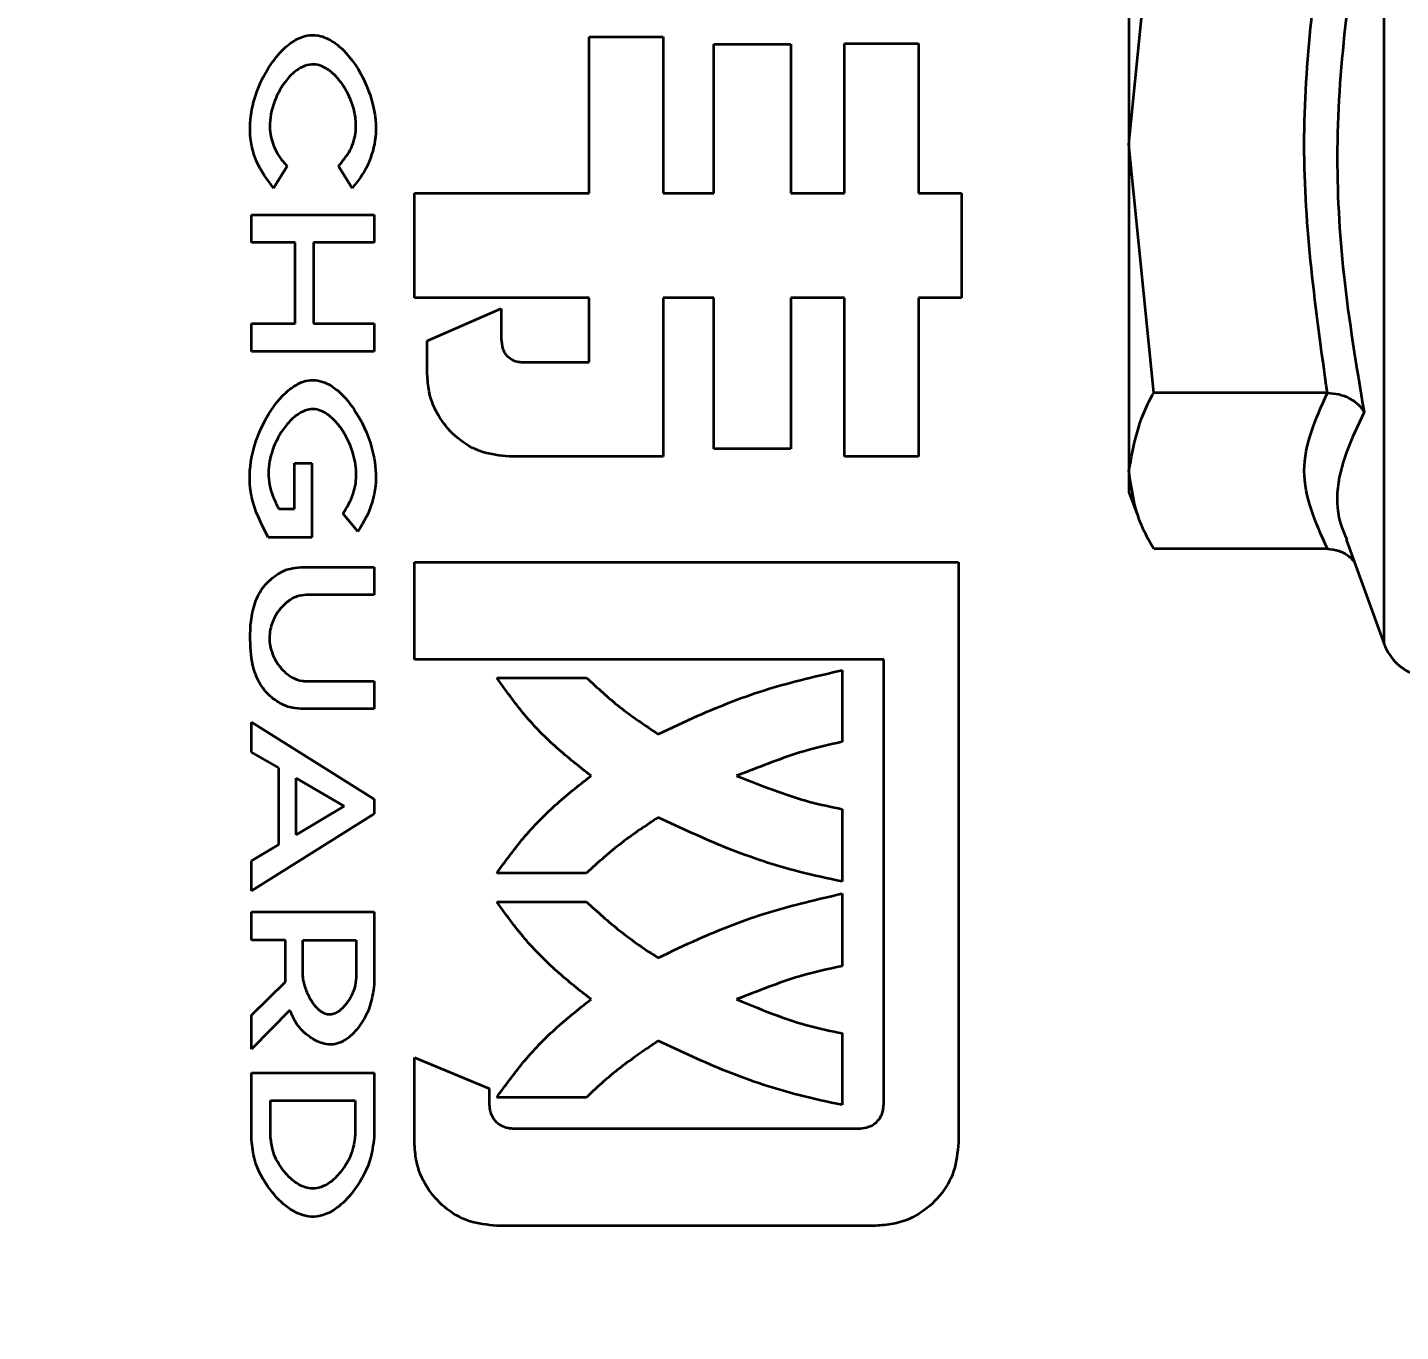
# Model space of a CAD drawing. Header units: millimetres. Extents: x 0 to 420, y 0 to 297.
# Drawn here: x 331.4254 to 331.5814, y 158.9092 to 159.0573 of the extents above; entities that cross this region are included whole.
import ezdxf

# ---------------------------------------------------------------- set-up
doc = ezdxf.new("R2010")
doc.units = ezdxf.units.MM
doc.layers.add('尺寸线层', color=150, linetype='Continuous')
doc.styles.add('SLDTEXTSTYLE2', font='TXT', dxfattribs={"width": 0.7})
doc.dimstyles.new('SLDDIMSTYLE0', dxfattribs={"dimtxt": 3.5, "dimasz": 3.302, "dimexe": 0, "dimexo": 0.0625, "dimgap": 0.875, "dimtad": 1, "dimdec": 1, "dimlfac": 100, "dimrnd": 1e-09, "dimzin": 12, "dimdsep": 46, "dimtxsty": 'SLDTEXTSTYLE2', "dimsah": 1, "dimcen": 0.09, "dimadec": 0, "dimazin": 3, "dimtfac": 1, "dimtdec": 3, "dimtofl": 0, "dimtmove": 0, "dimatfit": 3, "dimfxl": 0, "dimfrac": 2, "dimtolj": 1, "dimtzin": 12, "dimarcsym": 0})

# ---------------------------------------------------------------- blocks, each defined once
blk = doc.blocks.new('_D')
at = {"layer": '尺寸线层'}
for p, q in [((291.9430704990633, 202.6412401847514), (364.6875843856807, 202.6412401847514)), ((363.6875843856807, 202.6412401847514), (363.6875843856807, 128.5801564336398)), ((326.1166692680779, 128.5801564336398), (364.6875843856807, 128.5801564336398))]:
    blk.add_line(p, q, dxfattribs=at)
for points in [[(363.6875843856807, 202.6412401847514), (363.1795843856808, 199.3392401847514), (364.1955843856807, 199.3392401847514)], [(363.6875843856807, 128.5801564336398), (364.1955843856807, 131.8821564336398), (363.1795843856808, 131.8821564336398)]]:
    blk.add_solid(points, dxfattribs=at)
at = {"layer": '尺寸线层', "insert": (359.1758470636482, 158.5376325069208), "char_height": 3.5, "attachment_point": 1, "rotation": 90.00000000000041, "style": 'SLDTEXTSTYLE2'}
blk.add_mtext('7406.11', dxfattribs=at)
blk = doc.blocks.new('_D_1')
at = {"layer": '尺寸线层'}
for p, q in [((326.4670438833676, 174.1922401847508), (355.2967564392947, 174.1922401847508)), ((354.2967564392947, 174.1922401847508), (354.2967564392947, 152.1922401847575)), ((325.3788736551908, 152.1922401847575), (355.2967564392947, 152.1922401847575))]:
    blk.add_line(p, q, dxfattribs=at)
for points in [[(354.2967564392947, 174.1922401847508), (353.7887564392947, 170.8902401847508), (354.8047564392947, 170.8902401847508)], [(354.2967564392947, 152.1922401847575), (354.8047564392947, 155.4942401847574), (353.7887564392947, 155.4942401847574)]]:
    blk.add_solid(points, dxfattribs=at)
at = {"layer": '尺寸线层', "insert": (349.785019117262, 160.8345077378889), "char_height": 3.5, "attachment_point": 1, "rotation": 90.00000000000041, "style": 'SLDTEXTSTYLE2'}
blk.add_mtext('2200', dxfattribs=at)

msp = doc.modelspace()

# ---------------------------------------------------------------- linework, layer by layer
at = {"color": 7, "linetype": 'Continuous', "lineweight": 35}
for p, q in [((331.5505859351068, 159.0915794726858), (331.5505859351068, 159.0439904357544)), ((331.5795859351068, 158.9872324336956), (331.5795859351068, 159.075137628972)), ((331.5505859351068, 159.0439904357544), (331.5534012546666, 159.0722129293399)), ((331.489265710854, 159.0562193105176), (331.4976685108541, 159.0562193105176)), ((331.489265710854, 159.0384705105176), (331.489265710854, 159.0562193105176)), ((331.489265710854, 159.0562193105176), (331.4976685108541, 159.0562193105176)), ((331.489265710854, 159.0384705105176), (331.489265710854, 159.0562193105176)), ((331.4976685108541, 159.0562193105176), (331.4976685108541, 159.0384705105176)), ((331.4976685108541, 159.0562193105176), (331.4976685108541, 159.0384705105176)), ((331.518266110854, 159.0554473105176), (331.5266685108541, 159.0554473105176)), ((331.518266110854, 159.0384705105176), (331.518266110854, 159.0554473105176)), ((331.518266110854, 159.0554473105176), (331.5266685108541, 159.0554473105176)), ((331.518266110854, 159.0384705105176), (331.518266110854, 159.0554473105176)), ((331.5266685108541, 159.0554473105176), (331.5266685108541, 159.0384705105176)), ((331.5266685108541, 159.0554473105176), (331.5266685108541, 159.0384705105176)), ((331.503422710854, 159.0553619105176), (331.512168510854, 159.0553619105176)), ((331.503422710854, 159.0384705105176), (331.503422710854, 159.0553619105176)), ((331.503422710854, 159.0553619105176), (331.5121685108541, 159.0553619105176)), ((331.503422710854, 159.0384705105176), (331.503422710854, 159.0553619105176)), ((331.512168510854, 159.0553619105176), (331.512168510854, 159.0384705105176)), ((331.5121685108541, 159.0553619105176), (331.5121685108541, 159.0384705105176)), ((331.5534012546666, 159.0157679421689), (331.5505859351068, 159.0439904357544)), ((331.5505859351068, 159.0439904357544), (331.5505859351068, 159.0069119919292)), ((331.4549355108541, 159.0415265105176), (331.4533929108541, 159.0390315105176)), ((331.4549355108541, 159.0415265105176), (331.4533929108541, 159.0390315105176)), ((331.462299710854, 159.0390315105176), (331.4607541108541, 159.0415265105176)), ((331.462299710854, 159.0390315105176), (331.4607541108541, 159.0415265105176)), ((331.469392910854, 159.0384705105176), (331.489265710854, 159.0384705105176)), ((331.469392910854, 159.0265523105176), (331.469392910854, 159.0384705105176)), ((331.469392910854, 159.0384705105176), (331.489265710854, 159.0384705105176)), ((331.469392910854, 159.0265523105176), (331.469392910854, 159.0384705105176)), ((331.4976685108541, 159.0384705105176), (331.503422710854, 159.0384705105176)), ((331.4976685108541, 159.0384705105176), (331.503422710854, 159.0384705105176)), ((331.512168510854, 159.0384705105176), (331.518266110854, 159.0384705105176)), ((331.5121685108541, 159.0384705105176), (331.518266110854, 159.0384705105176)), ((331.5266685108541, 159.0384705105176), (331.5315561108541, 159.0384705105176)), ((331.5266685108541, 159.0384705105176), (331.5315561108541, 159.0384705105176)), ((331.5315561108541, 159.0384705105176), (331.5315561108541, 159.0265523105176)), ((331.5315561108541, 159.0384705105176), (331.5315561108541, 159.0265523105176)), ((331.450878910854, 159.0360089105176), (331.464833910854, 159.0360089105176)), ((331.450878910854, 159.0328575105176), (331.450878910854, 159.0360089105176)), ((331.450878910854, 159.0360089105176), (331.4648339108541, 159.0360089105176)), ((331.450878910854, 159.0328575105176), (331.450878910854, 159.0360089105176)), ((331.464833910854, 159.0360089105176), (331.464833910854, 159.0328575105176)), ((331.4648339108541, 159.0360089105176), (331.4648339108541, 159.0328575105176)), ((331.4558469108541, 159.0328575105176), (331.450878910854, 159.0328575105176)), ((331.4558469108541, 159.0328575105176), (331.450878910854, 159.0328575105176)), ((331.4558469108541, 159.0236397105176), (331.4558469108541, 159.0328575105176)), ((331.4558469108541, 159.0236397105176), (331.4558469108541, 159.0328575105176)), ((331.457904910854, 159.0328575105176), (331.457904910854, 159.0236397105176)), ((331.464833910854, 159.0328575105176), (331.457904910854, 159.0328575105176)), ((331.457904910854, 159.0328575105176), (331.457904910854, 159.0236397105176)), ((331.4648339108541, 159.0328575105176), (331.457904910854, 159.0328575105176)), ((331.489265710854, 159.0265523105176), (331.469392910854, 159.0265523105176)), ((331.4892657108541, 159.0265523105176), (331.469392910854, 159.0265523105176)), ((331.489265710854, 159.0192641105176), (331.489265710854, 159.0265523105176)), ((331.489265710854, 159.0192641105176), (331.4892657108541, 159.0265523105176)), ((331.4976685108541, 159.0265523105176), (331.4976685108541, 159.0085463105176)), ((331.503422710854, 159.0265523105176), (331.4976685108541, 159.0265523105176)), ((331.4976685108541, 159.0265523105176), (331.4976685108541, 159.0085463105176)), ((331.503422710854, 159.0265523105176), (331.4976685108541, 159.0265523105176)), ((331.503422710854, 159.0094037105176), (331.503422710854, 159.0265523105176)), ((331.503422710854, 159.0094037105176), (331.503422710854, 159.0265523105176)), ((331.512168510854, 159.0265523105176), (331.5121685108541, 159.0094037105176)), ((331.518266110854, 159.0265523105176), (331.512168510854, 159.0265523105176)), ((331.5121685108541, 159.0265523105176), (331.5121685108541, 159.0094037105176)), ((331.518266110854, 159.0265523105176), (331.5121685108541, 159.0265523105176)), ((331.518266110854, 159.0085463105176), (331.518266110854, 159.0265523105176)), ((331.518266110854, 159.0085463105176), (331.518266110854, 159.0265523105176)), ((331.5266685108541, 159.0265523105176), (331.5266685108541, 159.0085463105176)), ((331.5315561108541, 159.0265523105176), (331.5266685108541, 159.0265523105176)), ((331.5266685108541, 159.0265523105176), (331.5266685108541, 159.0085463105176)), ((331.5315561108541, 159.0265523105176), (331.5266685108541, 159.0265523105176)), ((331.470850510854, 159.0216653105176), (331.4792533108541, 159.0253521105176)), ((331.4708505108541, 159.0216653105176), (331.4792533108541, 159.0253521105176)), ((331.4792533108541, 159.0253521105176), (331.4792533108541, 159.0219225105176)), ((331.4792533108541, 159.0253521105176), (331.4792533108541, 159.0219225105176)), ((331.450878910854, 159.0236397105176), (331.4558469108541, 159.0236397105176)), ((331.450878910854, 159.0204887105176), (331.450878910854, 159.0236397105176)), ((331.450878910854, 159.0236397105176), (331.4558469108541, 159.0236397105176)), ((331.450878910854, 159.0204887105176), (331.450878910854, 159.0236397105176)), ((331.457904910854, 159.0236397105176), (331.464833910854, 159.0236397105176)), ((331.457904910854, 159.0236397105176), (331.4648339108541, 159.0236397105176)), ((331.464833910854, 159.0236397105176), (331.464833910854, 159.0204887105176)), ((331.4648339108541, 159.0236397105176), (331.4648339108541, 159.0204887105176)), ((331.470850510854, 159.0178921105176), (331.470850510854, 159.0216653105176)), ((331.4708505108541, 159.0178921105176), (331.4708505108541, 159.0216653105176)), ((331.464833910854, 159.0204887105176), (331.450878910854, 159.0204887105176)), ((331.4648339108541, 159.0204887105176), (331.450878910854, 159.0204887105176)), ((331.481653910854, 159.0192641105176), (331.489265710854, 159.0192641105176)), ((331.481653910854, 159.0192641105176), (331.489265710854, 159.0192641105176)), ((331.5731320102727, 159.0157679421689), (331.5534012546666, 159.0157679421689)), ((331.5121685108541, 159.0094037105176), (331.503422710854, 159.0094037105176)), ((331.5121685108541, 159.0094037105176), (331.503422710854, 159.0094037105176)), ((331.455746710854, 159.0078003105176), (331.457747110854, 159.0078003105176)), ((331.455746710854, 159.0025999105176), (331.455746710854, 159.0078003105176)), ((331.4557467108541, 159.0078003105176), (331.4577471108541, 159.0078003105176)), ((331.4557467108541, 159.0025999105176), (331.4557467108541, 159.0078003105176)), ((331.457747110854, 159.0078003105176), (331.457747110854, 158.9993433105176)), ((331.4577471108541, 159.0078003105176), (331.4577471108541, 158.9993433105176)), ((331.4976685108541, 159.0085463105176), (331.480196310854, 159.0085463105176)), ((331.4976685108541, 159.0085463105176), (331.480196310854, 159.0085463105176)), ((331.5266685108541, 159.0085463105176), (331.518266110854, 159.0085463105176)), ((331.5266685108541, 159.0085463105176), (331.518266110854, 159.0085463105176)), ((331.5505859351068, 159.0069119919292), (331.5505859351068, 159.0045010288607)), ((331.5505859351068, 159.0045010288607), (331.5515079108911, 159.0019679212123)), ((331.453966510854, 159.0025999105176), (331.455746710854, 159.0025999105176)), ((331.453966510854, 159.0025999105176), (331.4557467108541, 159.0025999105176)), ((331.4629531108541, 159.0000255105176), (331.461290510854, 159.0020485105176)), ((331.4629531108541, 159.0000255105176), (331.461290510854, 159.0020485105176)), ((331.457747110854, 158.9993433105176), (331.4527793108541, 158.9993433105176)), ((331.4577471108541, 158.9993433105176), (331.4527793108541, 158.9993433105176)), ((331.5731320102727, 158.9980560416896), (331.5534012546666, 158.9980560416896)), ((331.5752663244056, 158.9991004665582), (331.5795859351068, 158.9872324336956)), ((331.469392910854, 158.9854819105176), (331.469392910854, 158.9965427105176)), ((331.469392910854, 158.9965427105176), (331.531212710854, 158.9965427105176)), ((331.469392910854, 158.9854819105176), (331.469392910854, 158.9965427105176)), ((331.469392910854, 158.9965427105176), (331.531212710854, 158.9965427105176)), ((331.531212710854, 158.9965427105176), (331.531212710854, 158.9306069105176)), ((331.531212710854, 158.9965427105176), (331.531212710854, 158.9306069105176)), ((331.456480310854, 158.9959775105176), (331.464833910854, 158.9959775105176)), ((331.4564803108541, 158.9959775105176), (331.4648339108541, 158.9959775105176)), ((331.464833910854, 158.9959775105176), (331.464833910854, 158.9928263105176)), ((331.4648339108541, 158.9959775105176), (331.4648339108541, 158.9928263105176)), ((331.464833910854, 158.9928263105176), (331.457073910854, 158.9928263105176)), ((331.4648339108541, 158.9928263105176), (331.457073910854, 158.9928263105176)), ((331.5227243108541, 158.9854819105176), (331.469392910854, 158.9854819105176)), ((331.5227243108541, 158.9854819105176), (331.469392910854, 158.9854819105176)), ((331.5227243108541, 158.9349795105176), (331.5227243108541, 158.9854819105176)), ((331.5227243108541, 158.9349795105176), (331.5227243108541, 158.9854819105176)), ((331.518008910854, 158.9842817105176), (331.518008910854, 158.9761361105176)), ((331.518008910854, 158.9842817105176), (331.5180089108541, 158.9761361105176)), ((331.457073910854, 158.9830309105176), (331.464833910854, 158.9830309105176)), ((331.457073910854, 158.9830309105176), (331.4648339108541, 158.9830309105176)), ((331.464833910854, 158.9830309105176), (331.464833910854, 158.9798797105176)), ((331.4648339108541, 158.9830309105176), (331.4648339108541, 158.9798797105176)), ((331.478738710854, 158.9834243105176), (331.4889421108541, 158.9834243105176)), ((331.478738710854, 158.9834243105176), (331.4889421108541, 158.9834243105176)), ((331.464833910854, 158.9798797105176), (331.4564803108541, 158.9798797105176)), ((331.4648339108541, 158.9798797105176), (331.4564803108541, 158.9798797105176)), ((331.450878910854, 158.9783793105176), (331.464833910854, 158.9696339105176)), ((331.450878910854, 158.9749655105176), (331.450878910854, 158.9783793105176)), ((331.450878910854, 158.9783793105176), (331.4648339108541, 158.9696339105176)), ((331.450878910854, 158.9749655105176), (331.450878910854, 158.9783793105176)), ((331.453966510854, 158.9731789105176), (331.450878910854, 158.9749655105176)), ((331.4539665108541, 158.9731789105176), (331.450878910854, 158.9749655105176)), ((331.453966510854, 158.9644595105176), (331.453966510854, 158.9731789105176)), ((331.453966510854, 158.9644595105176), (331.4539665108541, 158.9731789105176)), ((331.455947110854, 158.9720243105176), (331.4614081108541, 158.9688181105176)), ((331.455947110854, 158.9655881105178), (331.455947110854, 158.9720243105176)), ((331.455947110854, 158.9720243105176), (331.4614081108541, 158.9688181105176)), ((331.455947110854, 158.9655881105178), (331.455947110854, 158.9720243105176)), ((331.464833910854, 158.9696339105176), (331.464833910854, 158.9679783105176)), ((331.4648339108541, 158.9696339105176), (331.4648339108541, 158.9679783105176)), ((331.4614081108541, 158.9688181105176), (331.455947110854, 158.9655881105178)), ((331.4614081108541, 158.9688181105176), (331.455947110854, 158.9655881105178)), ((331.518008910854, 158.9685051105176), (331.518008910854, 158.9602739105176)), ((331.518008910854, 158.9685051105176), (331.518008910854, 158.9602739105176)), ((331.464833910854, 158.9679783105176), (331.450878910854, 158.9592327105176)), ((331.4648339108541, 158.9679783105176), (331.450878910854, 158.9592327105176)), ((331.450878910854, 158.9626203105176), (331.453966510854, 158.9644595105176)), ((331.450878910854, 158.9626203105176), (331.453966510854, 158.9644595105176)), ((331.450878910854, 158.9592327105176), (331.450878910854, 158.9626203105176)), ((331.450878910854, 158.9592327105176), (331.450878910854, 158.9626203105176)), ((331.4889421108541, 158.9612167105176), (331.478738710854, 158.9612167105176)), ((331.4889421108541, 158.9612167105176), (331.478738710854, 158.9612167105176)), ((331.518008910854, 158.9589019105176), (331.518008910854, 158.9506707105176)), ((331.518008910854, 158.9589019105176), (331.518008910854, 158.9506707105176)), ((331.478738710854, 158.9579589105176), (331.4889421108541, 158.9579589105176)), ((331.478738710854, 158.9579589105176), (331.4889421108541, 158.9579589105176)), ((331.450878910854, 158.9568405105176), (331.464833910854, 158.9568405105176)), ((331.450878910854, 158.9536107105176), (331.450878910854, 158.9568405105176)), ((331.450878910854, 158.9568405105176), (331.4648339108541, 158.9568405105176)), ((331.450878910854, 158.9536107105176), (331.450878910854, 158.9568405105176)), ((331.464833910854, 158.9568405105176), (331.4648339108541, 158.9488559105176)), ((331.4648339108541, 158.9568405105176), (331.4648339108541, 158.9488559105176)), ((331.4547371108541, 158.9536107105176), (331.450878910854, 158.9536107105176)), ((331.4547371108541, 158.9536107105176), (331.450878910854, 158.9536107105176)), ((331.4547371108541, 158.9497745105176), (331.4547371108541, 158.9536107105176)), ((331.4547371108541, 158.9497745105176), (331.4547371108541, 158.9536107105176)), ((331.456697710854, 158.9536107105176), (331.4627753108541, 158.9536107105176)), ((331.456697710854, 158.9499083105176), (331.4566977108541, 158.9536107105176)), ((331.4566977108541, 158.9536107105176), (331.4627753108541, 158.9536107105176)), ((331.4566977108541, 158.9499083105176), (331.4566977108541, 158.9536107105176)), ((331.4627753108541, 158.9536107105176), (331.4627753108541, 158.9493549105176)), ((331.4627753108541, 158.9536107105176), (331.4627753108541, 158.9493549105176)), ((331.450878910854, 158.9451013105176), (331.4547573108541, 158.9488823105176)), ((331.450878910854, 158.9451013105176), (331.4547573108541, 158.9488823105176)), ((331.4552331108541, 158.9456785105176), (331.450878910854, 158.9412149105176)), ((331.4552331108541, 158.9456785105176), (331.450878910854, 158.9412149105176)), ((331.450878910854, 158.9412149105176), (331.450878910854, 158.9451013105176)), ((331.450878910854, 158.9412149105176), (331.450878910854, 158.9451013105176)), ((331.518008910854, 158.9430395105176), (331.518008910854, 158.9348939105176)), ((331.518008910854, 158.9430395105176), (331.5180089108541, 158.9348939105176)), ((331.469392910854, 158.9402957105176), (331.4778813108541, 158.9367805105176)), ((331.469392910854, 158.9306069105176), (331.469392910854, 158.9402957105176)), ((331.469392910854, 158.9402957105176), (331.4778813108541, 158.9367805105176)), ((331.469392910854, 158.9306069105176), (331.469392910854, 158.9402957105176)), ((331.450878910854, 158.9385579105176), (331.464833910854, 158.9385579105176)), ((331.450878910854, 158.9309167105176), (331.450878910854, 158.9385579105176)), ((331.450878910854, 158.9385579105176), (331.4648339108541, 158.9385579105176)), ((331.450878910854, 158.9309167105176), (331.450878910854, 158.9385579105176)), ((331.464833910854, 158.9385579105176), (331.464833910854, 158.9315205105176)), ((331.4648339108541, 158.9385579105176), (331.464833910854, 158.9315205105176)), ((331.453054510854, 158.9312057105176), (331.453054510854, 158.9354065105175)), ((331.453054510854, 158.9354065105176), (331.462654910854, 158.9354065105176)), ((331.453054510854, 158.9354065105176), (331.462654910854, 158.9354065105176)), ((331.453054510854, 158.9312057105176), (331.453054510854, 158.9354065105175)), ((331.462654910854, 158.9354065105176), (331.462654910854, 158.9315205105176)), ((331.462654910854, 158.9354065105176), (331.462654910854, 158.9315205105176)), ((331.4778813108541, 158.9367805105176), (331.4778813108541, 158.9349795105176)), ((331.4778813108541, 158.9367805105176), (331.4778813108541, 158.9349795105176)), ((331.4889421108541, 158.9357513105176), (331.4787387108541, 158.9357513105176)), ((331.4889421108541, 158.9357513105176), (331.4787387108541, 158.9357513105176)), ((331.4805391108541, 158.9322361105176), (331.520066510854, 158.9322361105176)), ((331.4805391108541, 158.9322361105176), (331.520066510854, 158.9322361105176)), ((331.521781310854, 158.9211755105176), (331.478738710854, 158.9211755105176)), ((331.5217813108541, 158.9211755105176), (331.478738710854, 158.9211755105176))]:
    msp.add_line(p, q, dxfattribs=at)
msp.add_arc((331.5849149334842, 158.9891720304834), 0.00567100162274503, 199.9999999997997, 253.5094706710848, dxfattribs=at)
for points, knots in [([(331.5772991659341, 159.0732101828303), (331.5758258069259, 159.0633125246103), (331.57365274196, 159.0487144163386), (331.574775989727, 159.0286721680047), (331.576429871457, 159.0187842719627), (331.577299165934, 159.0135871086698)], [0, 0, 0, 0, 0.4997293364169414, 0.7370534319681072, 0.9999999999999999, 0.9999999999999999, 0.9999999999999999, 0.9999999999999999]), ([(331.4533929108541, 159.0390315105176), (331.4526630858105, 159.0400027978411), (331.4512155693204, 159.041929224496), (331.4505148244489, 159.0454569725171), (331.4510697822416, 159.0493453409737), (331.4525703213398, 159.0526151461091), (331.4545447885172, 159.054971037604), (331.4560769795382, 159.0560530900563), (331.4574951280823, 159.0564797332434), (331.458862384482, 159.0563545474463), (331.4604761794187, 159.0555558661192), (331.4625062915996, 159.0535576965193), (331.4643705856988, 159.0501705114667), (331.4652717331963, 159.0460964530913), (331.4645697942618, 159.0423807468844), (331.4633402234869, 159.0402250725983), (331.4624608914941, 159.0392163992869), (331.462299710854, 159.0390315105176)], [0, 0, 0, 0, 0.08518978860244122, 0.1689632671201773, 0.2461856508007248, 0.3609458850638873, 0.4182105197330414, 0.462463165058709, 0.4917445817224922, 0.5212139083395148, 0.5573808196271424, 0.6170712424500766, 0.7200168107625532, 0.8276822452463616, 0.9052048858846544, 0.9826241541310099, 1, 1, 1, 1]), ([(331.4533929108541, 159.0390315105176), (331.4526630858105, 159.0400027978411), (331.4512155693204, 159.041929224496), (331.450514824449, 159.0454569725171), (331.4510697822417, 159.0493453409737), (331.4525703213398, 159.0526151461091), (331.4545447885172, 159.054971037604), (331.4560769795382, 159.0560530900563), (331.4574951280824, 159.0564797332434), (331.4588623844821, 159.0563545474463), (331.4604761794187, 159.0555558661192), (331.4625062915997, 159.0535576965193), (331.4643705856988, 159.0501705114667), (331.4652717331963, 159.0460964530913), (331.4645697942618, 159.0423807468844), (331.4633402234869, 159.0402250725983), (331.4624608914942, 159.0392163992869), (331.462299710854, 159.0390315105176)], [0, 0, 0, 0, 0.08518978860244122, 0.1689632671201773, 0.2461856508007248, 0.3609458850638873, 0.4182105197330414, 0.462463165058709, 0.4917445817224922, 0.5212139083395148, 0.5573808196271424, 0.6170712424500766, 0.7200168107625532, 0.8276822452463616, 0.9052048858846544, 0.9826241541310099, 1, 1, 1, 1]), ([(331.4607541108541, 159.0415265105176), (331.4612511383158, 159.0421115883619), (331.4622391266623, 159.0432746027552), (331.4628461511971, 159.0454853770466), (331.4626563635489, 159.0479637284956), (331.4617020678484, 159.0502393449666), (331.4603751020777, 159.0519331247971), (331.4591869355065, 159.0527834108315), (331.458176354475, 159.0531237534744), (331.4571514321473, 159.0530511050699), (331.4559860720614, 159.052485494005), (331.4545934911603, 159.0511358893567), (331.4533427463018, 159.048895473609), (331.4527813461897, 159.0462298665553), (331.4532696850868, 159.0438298467523), (331.4541195309078, 159.0423726336754), (331.4547734937772, 159.0416945126864), (331.4549355108541, 159.0415265105176)], [0, 0, 0, 0, 0.07983603455676537, 0.1586976129871646, 0.2329475402736023, 0.3375535744635731, 0.4127504174301032, 0.4560240196310851, 0.4891905923527763, 0.5226238889576439, 0.5610303023306491, 0.6227929296871184, 0.7232025552621749, 0.8267116608533243, 0.9011325760988754, 0.9755059319642122, 1, 1, 1, 1]), ([(331.4607541108541, 159.0415265105176), (331.4612511383158, 159.0421115883619), (331.4622391266624, 159.0432746027552), (331.4628461511971, 159.0454853770466), (331.462656363549, 159.0479637284956), (331.4617020678485, 159.0502393449666), (331.4603751020778, 159.0519331247971), (331.4591869355065, 159.0527834108315), (331.458176354475, 159.0531237534744), (331.4571514321473, 159.0530511050699), (331.4559860720614, 159.052485494005), (331.4545934911603, 159.0511358893567), (331.4533427463018, 159.048895473609), (331.4527813461897, 159.0462298665553), (331.4532696850868, 159.0438298467523), (331.4541195309078, 159.0423726336754), (331.4547734937772, 159.0416945126864), (331.4549355108541, 159.0415265105176)], [0, 0, 0, 0, 0.07983603455676537, 0.1586976129871646, 0.2329475402736023, 0.3375535744635731, 0.4127504174301032, 0.4560240196310851, 0.4891905923527763, 0.5226238889576439, 0.5610303023306491, 0.6227929296871184, 0.7232025552621749, 0.8267116608533243, 0.9011325760988754, 0.9755059319642122, 1, 1, 1, 1]), ([(331.4792533108541, 159.0219225105176), (331.4792811797694, 159.0215553203181), (331.4793279595681, 159.0209389675329), (331.4797121642096, 159.0201431436784), (331.480292498928, 159.0196082446524), (331.480977538585, 159.0193149848988), (331.48145411327, 159.0192791386004), (331.481653910854, 159.0192641105176)], [0, 0, 0, 0, 0.272757818746289, 0.4578418527502932, 0.6443532759558563, 0.8508998516304026, 0.9999999999999999, 0.9999999999999999, 0.9999999999999999, 0.9999999999999999]), ([(331.4792533108541, 159.0219225105176), (331.4792811797695, 159.0215553203181), (331.4793279595682, 159.0209389675329), (331.4797121642096, 159.0201431436784), (331.4802924989281, 159.0196082446524), (331.480977538585, 159.0193149848988), (331.48145411327, 159.0192791386004), (331.481653910854, 159.0192641105176)], [0, 0, 0, 0, 0.272757818746289, 0.4578418527502932, 0.6443532759558563, 0.8508998516304026, 0.9999999999999999, 0.9999999999999999, 0.9999999999999999, 0.9999999999999999]), ([(331.4527793108541, 158.9993433105176), (331.451997363502, 159.0008661392342), (331.4506133367095, 159.0035615070729), (331.4506124282264, 159.0083423734047), (331.4520312676424, 159.0122554718308), (331.4539501753398, 159.0151084694917), (331.4556311330903, 159.0165622046946), (331.4569469949919, 159.0171765527287), (331.458158938567, 159.0172780692383), (331.4594505845785, 159.0169182601145), (331.4611469071151, 159.0157708131568), (331.4632528579294, 159.0130936301378), (331.4648350478315, 159.0093494789641), (331.4651761273448, 159.0051510778541), (331.4642889503357, 159.002126149436), (331.4632936839372, 159.0005610696793), (331.4629531108541, 159.0000255105176)], [0, 0, 0, 0, 0.1204323939250326, 0.2131622537596332, 0.3316835873558337, 0.4130046295253408, 0.4558651997254493, 0.4888720447298299, 0.5149021221623634, 0.540892439872972, 0.583062803658166, 0.6587059688891195, 0.7810157033688714, 0.8677244652131276, 0.9547362527538751, 0.9999999999999999, 0.9999999999999999, 0.9999999999999999, 0.9999999999999999]), ([(331.4527793108541, 158.9993433105176), (331.451997363502, 159.0008661392342), (331.4506133367095, 159.0035615070729), (331.4506124282265, 159.0083423734047), (331.4520312676424, 159.0122554718308), (331.4539501753398, 159.0151084694917), (331.4556311330903, 159.0165622046946), (331.4569469949919, 159.0171765527287), (331.458158938567, 159.0172780692383), (331.4594505845785, 159.0169182601145), (331.4611469071151, 159.0157708131568), (331.4632528579294, 159.0130936301377), (331.4648350478316, 159.0093494789641), (331.4651761273449, 159.0051510778541), (331.4642889503357, 159.002126149436), (331.4632936839373, 159.0005610696793), (331.4629531108541, 159.0000255105176)], [0, 0, 0, 0, 0.1204323939250326, 0.2131622537596332, 0.3316835873558337, 0.4130046295253408, 0.4558651997254493, 0.4888720447298299, 0.5149021221623634, 0.540892439872972, 0.583062803658166, 0.6587059688891195, 0.7810157033688714, 0.8677244652131276, 0.9547362527538751, 0.9999999999999999, 0.9999999999999999, 0.9999999999999999, 0.9999999999999999]), ([(331.480196310854, 159.0085463105176), (331.4791269414034, 159.0086479447175), (331.4769950983401, 159.0088505577283), (331.4742136675043, 159.0105042518524), (331.4721128188431, 159.0128909378396), (331.4710062044032, 159.0154961816422), (331.4708934554869, 159.0172312463623), (331.4708505108541, 159.0178921105176)], [0, 0, 0, 0, 0.2182784734508799, 0.4351493763134819, 0.6441625611381105, 0.8644660307417734, 1, 1, 1, 1]), ([(331.4801963108541, 159.0085463105176), (331.4791269414034, 159.0086479447175), (331.4769950983402, 159.0088505577283), (331.4742136675043, 159.0105042518524), (331.4721128188431, 159.0128909378396), (331.4710062044033, 159.0154961816422), (331.4708934554869, 159.0172312463623), (331.4708505108541, 159.0178921105176)], [0, 0, 0, 0, 0.2182784734508799, 0.4351493763134819, 0.6441625611381105, 0.8644660307417734, 1, 1, 1, 1]), ([(331.5505859351068, 159.0069119919292), (331.5511006436255, 159.0098010865563), (331.5516296323077, 159.0127703367322), (331.5533546864578, 159.0156891482231), (331.5534012546666, 159.0157679421689)], [0, 0, 0, 0, 0.9730047843267151, 1, 1, 1, 1]), ([(331.5731320102727, 158.9980560416896), (331.5718146051905, 159.0010125433965), (331.5691837721206, 159.0069166214715), (331.5718172579236, 159.0128204769371), (331.5731320102727, 159.0157679421689)], [0, 0, 0, 0, 0.5007558621848055, 0.9999999999999999, 0.9999999999999999, 0.9999999999999999, 0.9999999999999999]), ([(331.5731320102727, 159.0157679421689), (331.5735744676146, 159.0157354680177), (331.574457566906, 159.015670652956), (331.5756651664964, 159.0151935994858), (331.5766531886793, 159.0145048638913), (331.5771222449056, 159.0139106854392), (331.5772943435188, 159.0135959285457), (331.577299165934, 159.0135871086698)], [0, 0, 0, 0, 0.2361096501617042, 0.4712505478559994, 0.7322215684696474, 0.9924965184252063, 1, 1, 1, 1]), ([(331.461290510854, 159.0020485105176), (331.4617230328714, 159.0027779889314), (331.4625726630965, 159.0042109492991), (331.4629218352017, 159.0067192623129), (331.4624213963754, 159.0092509286518), (331.4614074315551, 159.0113594940034), (331.4601705034217, 159.0128712644138), (331.4591049289056, 159.0136458084916), (331.458114951697, 159.0139589424432), (331.4571571586118, 159.013884653805), (331.4560182339256, 159.0133385801933), (331.4545778160265, 159.0119591502936), (331.4533261851877, 159.0097622385621), (331.4526249462015, 159.0070158311665), (331.4529997705282, 159.0045554106424), (331.4536804836289, 159.0031784798185), (331.453966510854, 159.0025999105176)], [0, 0, 0, 0, 0.08987024710545306, 0.1765377835604909, 0.2630266077374105, 0.3624461885376855, 0.4231792231390347, 0.4700991987463231, 0.5009818845206321, 0.532067601141286, 0.5702200043308309, 0.6335217560712085, 0.742022984938376, 0.836258412158929, 0.9311978101065621, 1, 1, 1, 1]), ([(331.461290510854, 159.0020485105176), (331.4617230328714, 159.0027779889314), (331.4625726630965, 159.0042109492991), (331.4629218352017, 159.0067192623129), (331.4624213963755, 159.0092509286518), (331.4614074315551, 159.0113594940034), (331.4601705034217, 159.0128712644138), (331.4591049289056, 159.0136458084916), (331.458114951697, 159.0139589424432), (331.4571571586118, 159.013884653805), (331.4560182339256, 159.0133385801933), (331.4545778160265, 159.0119591502936), (331.4533261851877, 159.0097622385621), (331.4526249462015, 159.0070158311665), (331.4529997705283, 159.0045554106424), (331.4536804836289, 159.0031784798185), (331.453966510854, 159.0025999105176)], [0, 0, 0, 0, 0.08987024710545306, 0.1765377835604909, 0.2630266077374105, 0.3624461885376855, 0.4231792231390347, 0.4700991987463231, 0.5009818845206321, 0.532067601141286, 0.5702200043308309, 0.6335217560712085, 0.742022984938376, 0.836258412158929, 0.9311978101065621, 1, 1, 1, 1]), ([(331.5772991659341, 159.0135871086698), (331.5758774717515, 159.0105656673317), (331.5737785479601, 159.0061049505428), (331.5743801368287, 159.0011619177497), (331.5752243382923, 158.9993890680812), (331.5753476674336, 158.9991300729992)], [0, 0, 0, 0, 0.6419102916604147, 0.9476867807731049, 1, 1, 1, 1]), ([(331.5534012546666, 158.9980560416896), (331.552978763052, 158.9987963189703), (331.551309275863, 159.0017215449239), (331.5508952126836, 159.0046927213319), (331.5505859351068, 159.0069119919292)], [0, 0, 0, 0, 0.2530667006469159, 1, 1, 1, 1]), ([(331.5731320102727, 158.9980560416896), (331.5735721308851, 158.9980066345803), (331.5744505663051, 158.997908023078), (331.5755090917031, 158.9973437747165), (331.5759874684395, 158.9968119850538), (331.576175236049, 158.9966032523415)], [0, 0, 0, 0, 0.3788792396997473, 0.7562039465878274, 1, 1, 1, 1]), ([(331.4564803108541, 158.9798797105176), (331.4560583542038, 158.979920082435), (331.4550110226032, 158.9800202889013), (331.4534853574486, 158.980829144327), (331.4520724628572, 158.9821792428449), (331.4509861678798, 158.9843885021735), (331.4506420360096, 158.9875605568696), (331.4507898165163, 158.9907975875537), (331.4518753721306, 158.9934501464755), (331.4533692377196, 158.9949760887705), (331.4549984036292, 158.9958400122949), (331.4560718117285, 158.9959396080748), (331.456480310854, 158.9959775105176)], [0, 0, 0, 0, 0.05739582321522192, 0.1424612205183953, 0.2288932695545935, 0.3203052888769429, 0.4710613005024458, 0.6588671301255281, 0.7560943796536465, 0.8539639191162819, 0.9444241091799248, 1, 1, 1, 1]), ([(331.4564803108541, 158.9798797105176), (331.4560583542039, 158.979920082435), (331.4550110226032, 158.9800202889013), (331.4534853574487, 158.980829144327), (331.4520724628572, 158.9821792428449), (331.4509861678798, 158.9843885021735), (331.4506420360096, 158.9875605568696), (331.4507898165164, 158.9907975875537), (331.4518753721306, 158.9934501464755), (331.4533692377196, 158.9949760887705), (331.4549984036292, 158.9958400122949), (331.4560718117285, 158.9959396080748), (331.4564803108541, 158.9959775105176)], [0, 0, 0, 0, 0.05739582321522192, 0.1424612205183953, 0.2288932695545935, 0.3203052888769429, 0.4710613005024458, 0.6588671301255281, 0.7560943796536465, 0.8539639191162819, 0.9444241091799248, 1, 1, 1, 1]), ([(331.457073910854, 158.9928263105176), (331.4567217081803, 158.9927863368862), (331.4559329067361, 158.9926968109954), (331.4547425342458, 158.9919585614295), (331.4536806806441, 158.9907480398278), (331.4529513889116, 158.9890970775135), (331.4528498248017, 158.9873230578235), (331.4533912393813, 158.9856432299082), (331.4543120211287, 158.9843008538665), (331.4554576687661, 158.9834119413002), (331.4564096688199, 158.9830639420299), (331.4569221478866, 158.9830384574057), (331.457073910854, 158.9830309105176)], [0, 0, 0, 0, 0.07515546832484818, 0.1683199656990803, 0.2911242470485027, 0.415851642277303, 0.5478502326866165, 0.6614649340713399, 0.7880259665817312, 0.8903813688098243, 0.9675380911595405, 1, 1, 1, 1]), ([(331.457073910854, 158.9928263105176), (331.4567217081803, 158.9927863368862), (331.4559329067361, 158.9926968109954), (331.4547425342459, 158.9919585614295), (331.4536806806441, 158.9907480398278), (331.4529513889116, 158.9890970775135), (331.4528498248017, 158.9873230578235), (331.4533912393813, 158.9856432299082), (331.4543120211287, 158.9843008538665), (331.4554576687661, 158.9834119413002), (331.4564096688199, 158.9830639420299), (331.4569221478867, 158.9830384574057), (331.457073910854, 158.9830309105176)], [0, 0, 0, 0, 0.07515546832484818, 0.1683199656990803, 0.2911242470485027, 0.415851642277303, 0.5478502326866165, 0.6614649340713399, 0.7880259665817312, 0.8903813688098243, 0.9675380911595405, 1, 1, 1, 1]), ([(331.497087710854, 158.9769935105176), (331.4985908858782, 158.9777133644868), (331.5026652485586, 158.9796645319158), (331.5095926114647, 158.9823532369768), (331.5151918187013, 158.9836362145072), (331.518008910854, 158.9842817105176)], [0, 0, 0, 0, 0.225097787649426, 0.6101285683269949, 1, 1, 1, 1]), ([(331.4970877108541, 158.9769935105176), (331.4985908858782, 158.9777133644868), (331.5026652485586, 158.9796645319158), (331.5095926114647, 158.9823532369768), (331.5151918187013, 158.9836362145072), (331.518008910854, 158.9842817105176)], [0, 0, 0, 0, 0.225097787649426, 0.6101285683269949, 1, 1, 1, 1]), ([(331.4894567108541, 158.9722775105176), (331.4881442238072, 158.9733086978773), (331.4854620990633, 158.9754159743946), (331.4818035391013, 158.9791170350146), (331.4797657716386, 158.9819808907235), (331.478738710854, 158.9834243105176)], [0, 0, 0, 0, 0.3221677504354688, 0.6583639032407316, 1, 1, 1, 1]), ([(331.4894567108541, 158.9722775105176), (331.4881442238072, 158.9733086978773), (331.4854620990633, 158.9754159743946), (331.4818035391013, 158.9791170350146), (331.4797657716386, 158.9819808907235), (331.478738710854, 158.9834243105176)], [0, 0, 0, 0, 0.3221677504354688, 0.6583639032407316, 1, 1, 1, 1]), ([(331.4889421108541, 158.9834243105176), (331.4901695433784, 158.9822888693132), (331.4920557190067, 158.9805440552524), (331.4948572626134, 158.9785002236554), (331.4963438161022, 158.9774960265479), (331.497087710854, 158.9769935105176)], [0, 0, 0, 0, 0.4820994704674918, 0.7408344275888588, 1, 1, 1, 1]), ([(331.4889421108541, 158.9834243105176), (331.4901695433784, 158.9822888693132), (331.4920557190067, 158.9805440552524), (331.4948572626134, 158.9785002236554), (331.4963438161023, 158.9774960265479), (331.4970877108541, 158.9769935105176)], [0, 0, 0, 0, 0.4820994704674918, 0.7408344275888588, 1, 1, 1, 1]), ([(331.5180089108541, 158.9761361105176), (331.5163752092557, 158.9757724825203), (331.5135015807883, 158.9751328725906), (331.5095559916444, 158.973647634439), (331.5071887651549, 158.9727343833665), (331.506004510854, 158.9722775105176)], [0, 0, 0, 0, 0.3970210515979453, 0.6983472362367523, 1, 1, 1, 1]), ([(331.5180089108541, 158.9761361105176), (331.5163752092557, 158.9757724825203), (331.5135015807883, 158.9751328725906), (331.5095559916444, 158.973647634439), (331.507188765155, 158.9727343833665), (331.5060045108541, 158.9722775105176)], [0, 0, 0, 0, 0.3970210515979453, 0.6983472362367523, 1, 1, 1, 1]), ([(331.478738710854, 158.9612167105176), (331.4797188544014, 158.9625706886016), (331.4817157138465, 158.9653291661052), (331.4853398043348, 158.9690299434109), (331.4880786046434, 158.9711904097106), (331.4894567108541, 158.9722775105176)], [0, 0, 0, 0, 0.3238446325854256, 0.6597729639942176, 1, 1, 1, 1]), ([(331.478738710854, 158.9612167105176), (331.4797188544014, 158.9625706886016), (331.4817157138465, 158.9653291661052), (331.4853398043348, 158.9690299434109), (331.4880786046434, 158.9711904097106), (331.4894567108541, 158.9722775105176)], [0, 0, 0, 0, 0.3238446325854256, 0.6597729639942176, 1, 1, 1, 1]), ([(331.506004510854, 158.9722775105176), (331.5075569180553, 158.9716718976358), (331.5102856291956, 158.9706073943173), (331.5142726461681, 158.9692567374155), (331.5167604687038, 158.9687562604707), (331.518008910854, 158.9685051105176)], [0, 0, 0, 0, 0.3966682823764095, 0.6972353389085463, 0.9999999999999999, 0.9999999999999999, 0.9999999999999999, 0.9999999999999999]), ([(331.5060045108541, 158.9722775105176), (331.5075569180553, 158.9716718976358), (331.5102856291956, 158.9706073943173), (331.5142726461681, 158.9692567374155), (331.5167604687038, 158.9687562604707), (331.518008910854, 158.9685051105176)], [0, 0, 0, 0, 0.3966682823764095, 0.6972353389085463, 0.9999999999999999, 0.9999999999999999, 0.9999999999999999, 0.9999999999999999]), ([(331.4970877108541, 158.9675621105176), (331.4956979167439, 158.9666360783002), (331.4935687050437, 158.9652173655445), (331.4908994249834, 158.9630307078113), (331.4895951409275, 158.9618219249633), (331.4889421108541, 158.9612167105176)], [0, 0, 0, 0, 0.4841398756294354, 0.7417187050729517, 1, 1, 1, 1]), ([(331.4970877108541, 158.9675621105176), (331.4956979167439, 158.9666360783002), (331.4935687050437, 158.9652173655445), (331.4908994249834, 158.9630307078113), (331.4895951409275, 158.9618219249633), (331.4889421108541, 158.9612167105176)], [0, 0, 0, 0, 0.4841398756294354, 0.7417187050729517, 1, 1, 1, 1]), ([(331.518008910854, 158.9602739105176), (331.516376027792, 158.9606185667754), (331.511950560036, 158.9615526600924), (331.504896101685, 158.963897927542), (331.4996998279043, 158.9663363426183), (331.497087710854, 158.9675621105176)], [0, 0, 0, 0, 0.2252790701933881, 0.6105552102536893, 1, 1, 1, 1]), ([(331.518008910854, 158.9602739105176), (331.516376027792, 158.9606185667754), (331.511950560036, 158.9615526600924), (331.504896101685, 158.963897927542), (331.4996998279044, 158.9663363426183), (331.4970877108541, 158.9675621105176)], [0, 0, 0, 0, 0.2252790701933881, 0.6105552102536893, 1, 1, 1, 1]), ([(331.4970877108541, 158.9516135105176), (331.4985907506993, 158.9523336673145), (331.5026647581731, 158.9542856609239), (331.5095926521922, 158.9569731979508), (331.5151918316557, 158.9582563343454), (331.518008910854, 158.9589019105176)], [0, 0, 0, 0, 0.2250969641423358, 0.610128012990509, 0.9999999999999999, 0.9999999999999999, 0.9999999999999999, 0.9999999999999999]), ([(331.4970877108541, 158.9516135105176), (331.4985907506993, 158.9523336673145), (331.5026647581731, 158.9542856609239), (331.5095926521922, 158.9569731979508), (331.5151918316557, 158.9582563343454), (331.518008910854, 158.9589019105176)], [0, 0, 0, 0, 0.2250969641423358, 0.610128012990509, 0.9999999999999999, 0.9999999999999999, 0.9999999999999999, 0.9999999999999999]), ([(331.4894567108541, 158.9468983105176), (331.488144849355, 158.9479304387691), (331.4854718670036, 158.950033450865), (331.4818249554433, 158.9537114820751), (331.4797724564393, 158.9565362234057), (331.478738710854, 158.9579589105176)], [0, 0, 0, 0, 0.3235861448328529, 0.6593226913966547, 1, 1, 1, 1]), ([(331.4894567108541, 158.9468983105176), (331.488144849355, 158.9479304387691), (331.4854718670036, 158.950033450865), (331.4818249554434, 158.9537114820751), (331.4797724564393, 158.9565362234057), (331.478738710854, 158.9579589105176)], [0, 0, 0, 0, 0.3235861448328529, 0.6593226913966547, 1, 1, 1, 1]), ([(331.4889421108541, 158.9579589105176), (331.4901803191739, 158.956838478049), (331.4920773512733, 158.9551218877756), (331.4948483468824, 158.9530655639071), (331.4963405539069, 158.9520979836945), (331.4970877108541, 158.9516135105176)], [0, 0, 0, 0, 0.4841064872866842, 0.7416890447133657, 0.9999999999999999, 0.9999999999999999, 0.9999999999999999, 0.9999999999999999]), ([(331.4889421108541, 158.9579589105176), (331.4901803191739, 158.956838478049), (331.4920773512733, 158.9551218877756), (331.4948483468824, 158.9530655639071), (331.496340553907, 158.9520979836945), (331.4970877108541, 158.9516135105176)], [0, 0, 0, 0, 0.4841064872866842, 0.7416890447133657, 0.9999999999999999, 0.9999999999999999, 0.9999999999999999, 0.9999999999999999]), ([(331.4547573108541, 158.9488823105176), (331.4547528447159, 158.9489575812791), (331.4547439127404, 158.9491081177344), (331.4547371202549, 158.9494056243537), (331.4547371145939, 158.9496277639386), (331.4547371108541, 158.9497745105176)], [0, 0, 0, 0, 0.2534068477177052, 0.5067966340616807, 1, 1, 1, 1]), ([(331.4547573108541, 158.9488823105176), (331.454752844716, 158.9489575812791), (331.4547439127405, 158.9491081177344), (331.4547371202549, 158.9494056243537), (331.4547371145939, 158.9496277639386), (331.4547371108541, 158.9497745105176)], [0, 0, 0, 0, 0.2534068477177052, 0.5067966340616807, 1, 1, 1, 1]), ([(331.4627753108541, 158.9493549105176), (331.4627290566102, 158.9489485746799), (331.4626459381648, 158.9482183929625), (331.4622808634309, 158.9473942125293), (331.4619640139208, 158.9468305040907), (331.4616908915986, 158.9464293424144), (331.4613830960618, 158.9460537296665), (331.4609578672168, 158.9456355436489), (331.4604526798821, 158.9452902349572), (331.4599396579247, 158.9451491670125), (331.4596079014777, 158.9451530199309), (331.4592456932114, 158.9452239526715), (331.4588900737149, 158.9454038686696), (331.4584801934354, 158.9457206884126), (331.4581900543371, 158.9460238471363), (331.4579351546615, 158.946351388863), (331.457700391718, 158.9466932055007), (331.4574929988875, 158.9470528446354), (331.4573104822722, 158.947424969924), (331.4571442117924, 158.9478045726712), (331.4570021409551, 158.948194379384), (331.4568857984947, 158.9485921945362), (331.4567977403581, 158.9489582657015), (331.4567182738479, 158.9493964435358), (331.4567045883226, 158.9497371122412), (331.456697710854, 158.9499083105176)], [0, 0, 0, 0, 0.1049306247122032, 0.1885593557331308, 0.2302517852203569, 0.2719479155479076, 0.3136543810260641, 0.3553839199345901, 0.4258245905617744, 0.468882739766291, 0.4902726932932367, 0.5109552609153409, 0.5637458717689344, 0.5910033115528178, 0.6446633647344111, 0.6714023368679378, 0.6981378657437374, 0.7516535333220313, 0.7783847163439997, 0.8051154554997804, 0.8586131682588503, 0.8853444633842903, 0.9120767186613876, 0.9558153890167768, 1, 1, 1, 1]), ([(331.4627753108541, 158.9493549105176), (331.4627290566103, 158.9489485746799), (331.4626459381648, 158.9482183929625), (331.4622808634309, 158.9473942125293), (331.4619640139209, 158.9468305040907), (331.4616908915986, 158.9464293424144), (331.4613830960619, 158.9460537296665), (331.4609578672168, 158.9456355436489), (331.4604526798821, 158.9452902349572), (331.4599396579247, 158.9451491670125), (331.4596079014777, 158.9451530199309), (331.4592456932114, 158.9452239526715), (331.4588900737148, 158.9454038686696), (331.4584801934355, 158.9457206884126), (331.4581900543371, 158.9460238471363), (331.4579351546616, 158.946351388863), (331.4577003917181, 158.9466932055007), (331.4574929988875, 158.9470528446354), (331.4573104822722, 158.947424969924), (331.4571442117924, 158.9478045726712), (331.4570021409551, 158.948194379384), (331.4568857984947, 158.9485921945362), (331.4567977403582, 158.9489582657015), (331.4567182738478, 158.9493964435358), (331.4567045883227, 158.9497371122412), (331.4566977108541, 158.9499083105176)], [0, 0, 0, 0, 0.1049306247122036, 0.1885593557331315, 0.2302517852203577, 0.2719479155479085, 0.3136543810260652, 0.3553839199345914, 0.4258245905617759, 0.4688827397662927, 0.4902726932932385, 0.5109552609153428, 0.5637458717689364, 0.5910033115528199, 0.6446633647344476, 0.6714023368679367, 0.6981378657437364, 0.7516535333220306, 0.7783847163439991, 0.8051154554997798, 0.8586131682588498, 0.88534446338429, 0.9120767186613874, 0.9558153890167765, 1, 1, 1, 1]), ([(331.518008910854, 158.9506707105176), (331.5163727080121, 158.9503243127886), (331.5134974691858, 158.9497156008524), (331.5095437797992, 158.9482735812748), (331.5071849501443, 158.9473569994903), (331.506004510854, 158.9468983105176)], [0, 0, 0, 0, 0.3974811101889743, 0.6984788752380385, 1, 1, 1, 1]), ([(331.518008910854, 158.9506707105176), (331.5163727080121, 158.9503243127886), (331.5134974691858, 158.9497156008524), (331.5095437797992, 158.9482735812748), (331.5071849501443, 158.9473569994903), (331.506004510854, 158.9468983105176)], [0, 0, 0, 0, 0.3974811101889743, 0.6984788752380385, 1, 1, 1, 1]), ([(331.4648339108541, 158.9488559105176), (331.464746600277, 158.9480809358987), (331.4645380426174, 158.9462297639308), (331.463416194109, 158.9440644014784), (331.4620517559458, 158.9425791973045), (331.4609616805531, 158.9419173068979), (331.4598929744761, 158.941705957514), (331.4587296775611, 158.9418997805971), (331.4573446499356, 158.9426330161036), (331.4559828068729, 158.9439171714994), (331.4554669515249, 158.9451291242501), (331.4552331108541, 158.9456785105176)], [0, 0, 0, 0, 0.1479737860357199, 0.353463091603509, 0.4502058830876609, 0.5301426171732936, 0.5919074711631114, 0.6536295117332261, 0.7509390550856132, 0.8870990120405834, 0.9999999999999999, 0.9999999999999999, 0.9999999999999999, 0.9999999999999999]), ([(331.4648339108541, 158.9488559105176), (331.464746600277, 158.9480809358987), (331.4645380426174, 158.9462297639308), (331.4634161941091, 158.9440644014784), (331.4620517559458, 158.9425791973045), (331.4609616805531, 158.9419173068979), (331.4598929744761, 158.941705957514), (331.4587296775611, 158.9418997805971), (331.4573446499356, 158.9426330161035), (331.455982806873, 158.9439171714994), (331.4554669515249, 158.9451291242501), (331.4552331108541, 158.9456785105176)], [0, 0, 0, 0, 0.1479737860357199, 0.353463091603509, 0.4502058830876609, 0.5301426171732936, 0.5919074711631114, 0.6536295117332261, 0.7509390550856132, 0.8870990120405834, 0.9999999999999999, 0.9999999999999999, 0.9999999999999999, 0.9999999999999999]), ([(331.4787387108541, 158.9357513105176), (331.4797163198321, 158.9371065116491), (331.4817141061376, 158.9398759238811), (331.4853246535189, 158.9436182599064), (331.4880734224387, 158.9458002483069), (331.4894567108541, 158.9468983105176)], [0, 0, 0, 0, 0.3225082341191762, 0.6590595504649897, 1, 1, 1, 1]), ([(331.4787387108541, 158.9357513105176), (331.4797163198321, 158.9371065116491), (331.4817141061376, 158.9398759238811), (331.4853246535189, 158.9436182599064), (331.4880734224388, 158.9458002483069), (331.4894567108541, 158.9468983105176)], [0, 0, 0, 0, 0.3225082341191762, 0.6590595504649897, 1, 1, 1, 1]), ([(331.506004510854, 158.9468983105176), (331.5075443806332, 158.9462585907807), (331.5102549634137, 158.9451325128963), (331.5142598900477, 158.9437994186691), (331.5167561257594, 158.9432934439191), (331.518008910854, 158.9430395105176)], [0, 0, 0, 0, 0.3958448430349062, 0.6967928261270466, 1, 1, 1, 1]), ([(331.506004510854, 158.9468983105176), (331.5075443806332, 158.9462585907807), (331.5102549634137, 158.9451325128963), (331.5142598900477, 158.9437994186691), (331.5167561257594, 158.9432934439191), (331.518008910854, 158.9430395105176)], [0, 0, 0, 0, 0.3958448430349062, 0.6967928261270466, 1, 1, 1, 1]), ([(331.4970877108541, 158.9421821105176), (331.4957093041676, 158.9412428806139), (331.4935894002496, 158.9397984033257), (331.4908922293819, 158.937617030308), (331.4895930190133, 158.9363740481702), (331.4889421108541, 158.9357513105176)], [0, 0, 0, 0, 0.4812231139714278, 0.7400912769311093, 1, 1, 1, 1]), ([(331.4970877108541, 158.9421821105176), (331.4957093041676, 158.9412428806139), (331.4935894002496, 158.9397984033257), (331.4908922293819, 158.937617030308), (331.4895930190133, 158.9363740481702), (331.4889421108541, 158.9357513105176)], [0, 0, 0, 0, 0.4812231139714278, 0.7400912769311093, 1, 1, 1, 1]), ([(331.518008910854, 158.9348939105176), (331.5163760845317, 158.9352388252697), (331.5119507744359, 158.9361736183422), (331.5048960407192, 158.9385178418462), (331.4996997981957, 158.9409563183216), (331.4970877108541, 158.9421821105176)], [0, 0, 0, 0, 0.2252802581641247, 0.610557894122984, 1, 1, 1, 1]), ([(331.5180089108541, 158.9348939105176), (331.5163760845317, 158.9352388252697), (331.5119507744359, 158.9361736183422), (331.5048960407193, 158.9385178418462), (331.4996997981958, 158.9409563183216), (331.4970877108541, 158.9421821105176)], [0, 0, 0, 0, 0.2252802581641247, 0.610557894122984, 1, 1, 1, 1]), ([(331.4778813108541, 158.9349795105176), (331.4779143070593, 158.9346470191225), (331.4779803627786, 158.933981398391), (331.4784735794329, 158.9331107702836), (331.4792023382456, 158.932538693433), (331.4799203521599, 158.9322740780001), (331.480367685399, 158.9322466293079), (331.4805391108541, 158.9322361105176)], [0, 0, 0, 0, 0.2345899983969337, 0.4696300975532804, 0.6836996886660477, 0.8787885181221247, 1, 1, 1, 1]), ([(331.4778813108541, 158.9349795105176), (331.4779143070593, 158.9346470191225), (331.4779803627786, 158.933981398391), (331.4784735794329, 158.9331107702836), (331.4792023382456, 158.932538693433), (331.4799203521599, 158.9322740780001), (331.480367685399, 158.9322466293079), (331.4805391108541, 158.9322361105176)], [0, 0, 0, 0, 0.2345899983969337, 0.4696300975532804, 0.6836996886660477, 0.8787885181221247, 1, 1, 1, 1]), ([(331.520066510854, 158.9322361105176), (331.5203725529181, 158.9322681186799), (331.5209844417547, 158.9323321145795), (331.5218007741234, 158.9327932116659), (331.5223693570747, 158.9334802879336), (331.5226718051355, 158.934241783901), (331.5227078005327, 158.9347475338149), (331.5227243108541, 158.9349795105176)], [0, 0, 0, 0, 0.2159085655531733, 0.4316793555468449, 0.6427484523699798, 0.836136331879792, 1, 1, 1, 1]), ([(331.520066510854, 158.9322361105176), (331.5203725529181, 158.9322681186799), (331.5209844417547, 158.9323321145795), (331.5218007741234, 158.9327932116659), (331.5223693570748, 158.9334802879336), (331.5226718051355, 158.934241783901), (331.5227078005328, 158.9347475338149), (331.5227243108541, 158.9349795105176)], [0, 0, 0, 0, 0.2159085655531733, 0.4316793555468449, 0.6427484523699798, 0.836136331879792, 1, 1, 1, 1]), ([(331.464833910854, 158.9315205105176), (331.4647414312266, 158.9306778437922), (331.4644965008841, 158.928446058746), (331.4629987491732, 158.9256117041356), (331.4610893560912, 158.9234725719716), (331.4594559676016, 158.922461719839), (331.4580140243194, 158.9221166324069), (331.456523442321, 158.9223367519478), (331.454717353953, 158.9233070327055), (331.4527217216576, 158.925400138988), (331.4511960221049, 158.9281172123684), (331.4509645258456, 158.9301608905655), (331.450878910854, 158.9309167105176)], [0, 0, 0, 0, 0.1030684547053376, 0.2729746280926472, 0.3801290639691171, 0.4507447958302191, 0.5041323379268489, 0.5577262967118992, 0.6309584272879214, 0.7501373961166338, 0.9075925252889703, 1, 1, 1, 1]), ([(331.464833910854, 158.9315205105176), (331.4647414312266, 158.9306778437922), (331.4644965008841, 158.928446058746), (331.4629987491733, 158.9256117041356), (331.4610893560912, 158.9234725719716), (331.4594559676016, 158.922461719839), (331.4580140243194, 158.9221166324069), (331.456523442321, 158.9223367519477), (331.454717353953, 158.9233070327055), (331.4527217216576, 158.925400138988), (331.4511960221048, 158.9281172123684), (331.4509645258457, 158.9301608905655), (331.450878910854, 158.9309167105176)], [0, 0, 0, 0, 0.1030684547053687, 0.2729746280926724, 0.3801290639691514, 0.4507447958308831, 0.5041323379268111, 0.557726296711866, 0.6309584272878943, 0.7501373961166327, 0.9075925252889624, 0.9999999999999999, 0.9999999999999999, 0.9999999999999999, 0.9999999999999999]), ([(331.462654910854, 158.9315205105176), (331.4625845792014, 158.9309294801416), (331.4624086082842, 158.9294507127091), (331.4613482224605, 158.9275721454416), (331.4600278401005, 158.926187665142), (331.458859391051, 158.9255338882601), (331.4578401625489, 158.925342260832), (331.4567684146965, 158.9255469752221), (331.4554741891999, 158.9262930926305), (331.454189064131, 158.9277209855734), (331.453245938385, 158.9294771718126), (331.4531090565884, 158.9307131773249), (331.453054510854, 158.9312057105176)], [0, 0, 0, 0, 0.1075224225442115, 0.2690228170907255, 0.3804700823185717, 0.4521632156083739, 0.5086198050790928, 0.5651881061306195, 0.6466620031294552, 0.7753630978369269, 0.9104849213606313, 1, 1, 1, 1]), ([(331.462654910854, 158.9315205105176), (331.4625845792014, 158.9309294801416), (331.4624086082842, 158.9294507127091), (331.4613482224605, 158.9275721454416), (331.4600278401005, 158.926187665142), (331.458859391051, 158.9255338882601), (331.4578401625489, 158.925342260832), (331.4567684146966, 158.9255469752221), (331.4554741891999, 158.9262930926305), (331.454189064131, 158.9277209855734), (331.453245938385, 158.9294771718126), (331.4531090565884, 158.9307131773249), (331.453054510854, 158.9312057105176)], [0, 0, 0, 0, 0.1075224225442115, 0.2690228170907255, 0.3804700823185717, 0.4521632156083739, 0.5086198050790928, 0.5651881061306195, 0.6466620031294552, 0.7753630978369269, 0.9104849213606313, 1, 1, 1, 1]), ([(331.478738710854, 158.9211755105176), (331.4776692232017, 158.921277111578), (331.4755371421607, 158.9214796587454), (331.4727565641637, 158.9231342859781), (331.4706502876123, 158.9255188075114), (331.469544658254, 158.92815547242), (331.4694355261923, 158.9299184712834), (331.469392910854, 158.9306069105176)], [0, 0, 0, 0, 0.2170333497602273, 0.4326676322873804, 0.6405791182701129, 0.859648555814518, 1, 1, 1, 1]), ([(331.478738710854, 158.9211755105176), (331.4776692232017, 158.921277111578), (331.4755371421607, 158.9214796587454), (331.4727565641637, 158.9231342859781), (331.4706502876122, 158.9255188075114), (331.4695446582541, 158.92815547242), (331.4694355261923, 158.9299184712834), (331.469392910854, 158.9306069105176)], [0, 0, 0, 0, 0.2170333497602354, 0.4326676322873967, 0.6405791182701369, 0.8596485558145504, 1, 1, 1, 1]), ([(331.531212710854, 158.9306069105176), (331.5311078408276, 158.9295135498651), (331.5308986788572, 158.9273328555708), (331.5292181240077, 158.924484567436), (331.5267940217896, 158.922383428013), (331.5241705811227, 158.9213205786345), (331.5224502657425, 158.9212161271139), (331.521781310854, 158.9211755105176)], [0, 0, 0, 0, 0.2208265823290026, 0.4404358863524321, 0.6510519286312962, 0.8643094627790069, 1, 1, 1, 1]), ([(331.531212710854, 158.9306069105176), (331.5311078408276, 158.9295135498651), (331.5308986788572, 158.9273328555708), (331.5292181240077, 158.924484567436), (331.5267940217896, 158.922383428013), (331.5241705811227, 158.9213205786345), (331.5224502657425, 158.9212161271139), (331.5217813108541, 158.9211755105176)], [0, 0, 0, 0, 0.2208265823290026, 0.4404358863524321, 0.6510519286312962, 0.8643094627790069, 1, 1, 1, 1])]:
    msp.add_open_spline(points, degree=3, knots=knots, dxfattribs=at)
msp.add_open_spline([(331.5731320102727, 159.0157679421689), (331.5718159302995, 159.0251754400307), (331.5691837703532, 159.0439904357544), (331.5718159302995, 159.062805431478), (331.5731320102727, 159.0722129293399)], degree=3, dxfattribs=at)

# ---------------------------------------------------------------- dimensions: what is measured, and where the dimension line sits
at = {"layer": '尺寸线层'}
for base, p1, p2, picture, middle in [((363.6875843856809, 128.5801564336398), (291.9430704990633, 202.6412401847514), (326.1166692680779, 128.5801564336398), '_D', (363.6875843856809, 163.906729966982)), ((354.2967564392946, 152.1922401847575), (326.4670438833676, 174.1922401847508), (325.3788736551908, 152.1922401847575), '_D_1', (354.2967564392946, 163.9067299669821))]:
    dim = msp.add_linear_dim(base=base, p1=p1, p2=p2, angle=90.0000000000002, dimstyle='SLDDIMSTYLE0', dxfattribs=at)
    dim.commit()
    dim.dimension.update_dxf_attribs({"geometry": picture, "text_midpoint": middle, "dimtype": 160})

doc.saveas('drawing.dxf')
